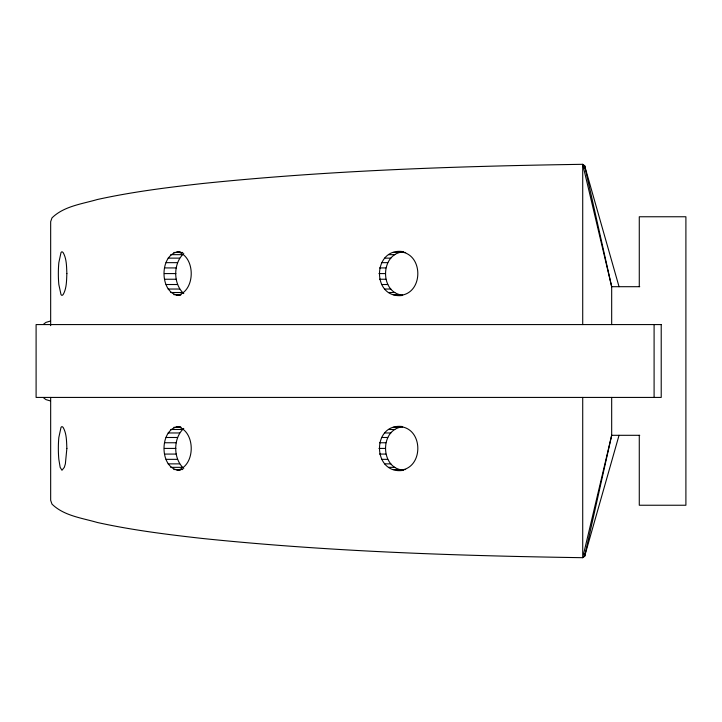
<?xml version="1.0" encoding="UTF-8"?>
<svg xmlns="http://www.w3.org/2000/svg" width="722" height="722" viewBox="0 0 722 722"><rect width="100%" height="100%" fill="white"/><g stroke="black" fill="none" stroke-linecap="round" stroke-linejoin="round"><path stroke-width="1.08" d="M180.256 295.433C158.596 295.587 158.596 251.581 180.256 251.725M183.767 293.601C173.036 283.872 173.036 263.286 183.767 253.566M180.256 470.275C158.596 470.419 158.596 426.413 180.256 426.567M183.767 468.434C173.036 458.714 173.036 438.128 183.767 428.399M402.587 295.433C371.045 299.531 372.245 246.373 403.625 251.725M402.605 295.136C379.285 292.888 380.151 252.944 403.634 251.879M403.625 470.275C372.245 475.627 371.045 422.469 402.587 426.567M403.634 470.121C380.151 469.056 379.285 429.112 402.605 426.864M619.043 435.303L584.621 556.319L582.717 557.691C455.826 555.787 328.808 551.518 202.521 538.477C167.251 534.524 131.945 530.119 97.253 522.466C81.821 517.963 63.933 515.833 51.984 504.109L50.666 500.328L50.666 397.425M43.654 324.133L45.919 322.4L50.441 321.055M398.418 470.275C424.283 470.212 424.283 426.621 398.418 426.567M177.125 295.433C195.924 291.291 195.924 255.877 177.125 251.725M177.125 470.275C195.924 466.123 195.924 430.709 177.125 426.567M398.418 295.433C424.283 295.379 424.283 251.788 398.418 251.725M173.821 252.474L182.792 252.474M393.264 252.474L399.51 252.474M403.571 252.474L405.656 252.474M170.753 254.658L182.233 254.658M388.571 254.658L394.826 254.658M168.109 258.133L179.597 258.133M384.573 258.133L390.828 258.133M166.087 262.655L177.576 262.655M381.505 262.655L387.759 262.655M164.815 267.925L176.294 267.925M379.582 267.925L385.837 267.925M164.381 273.584L175.861 273.584M378.924 273.584L385.178 273.584M164.815 279.243L176.294 279.243M379.582 279.243L385.837 279.243M166.087 284.513L177.576 284.513M381.505 284.513L387.759 284.513M639.728 286.697L611.678 286.697L582.717 164.309C455.826 166.213 328.808 170.482 202.521 183.523C167.251 187.476 131.945 191.881 97.253 199.534C81.821 204.037 63.933 206.167 51.984 217.891L50.666 221.672L50.666 325.649M168.109 289.035L179.597 289.035M384.573 289.035L390.828 289.035M170.753 292.509L182.233 292.509M388.571 292.509L394.826 292.509M173.821 294.693L181.132 294.693M393.264 294.693L399.51 294.693M173.821 427.307L181.132 427.307M393.264 427.307L399.51 427.307M170.753 429.491L182.233 429.491M388.571 429.491L394.826 429.491M168.109 432.965L179.597 432.965M384.573 432.965L390.828 432.965M639.728 435.303L611.678 435.303L582.717 557.691L582.717 397.425M166.087 437.487L177.576 437.487M381.505 437.487L387.759 437.487M164.815 442.757L176.294 442.757M379.582 442.757L385.837 442.757M164.381 448.416L175.861 448.416M378.924 448.416L385.178 448.416M164.815 454.075L176.294 454.075M379.582 454.075L385.837 454.075M166.087 459.345L177.576 459.345M381.505 459.345L387.759 459.345M168.109 463.867L179.597 463.867M384.573 463.867L390.828 463.867M170.753 467.342L182.233 467.342M388.571 467.342L394.826 467.342M173.821 469.526L182.792 469.526M393.264 469.526L399.51 469.526M403.571 469.526L405.656 469.526M50.441 400.945L45.919 399.6L43.654 397.867M619.043 286.697L584.621 165.681L582.717 164.309L582.717 324.575M654.096 324.575L654.096 397.425M639.277 286.625L639.277 216.762L685.9 216.762L685.9 505.238L639.277 505.238L639.277 435.375M611.678 324.575L611.678 286.697L584.621 165.681L584.621 167.919M611.678 397.425L611.678 435.303L584.621 556.319L584.621 554.081M66.866 273.584C66.514 280.659 66.74 288.367 63.085 294.693L61.966 295.433L61.027 294.693L58.834 284.513A21.615 3.52 90 0 1 58.834 262.655L61.027 252.474L61.966 251.725L63.085 252.474C66.74 258.792 66.514 266.499 66.866 273.584M66.866 448.416L65.368 463.867L64.321 467.342L61.966 470.275L60.161 467.342L58.834 459.345A21.615 3.52 90 0 1 58.834 437.487L61.027 427.307L61.966 426.567L63.085 427.307C66.74 433.633 66.514 441.341 66.866 448.416M661.217 324.575L36.1 324.575L36.1 397.425L661.217 397.425L661.217 324.575"/></g></svg>
